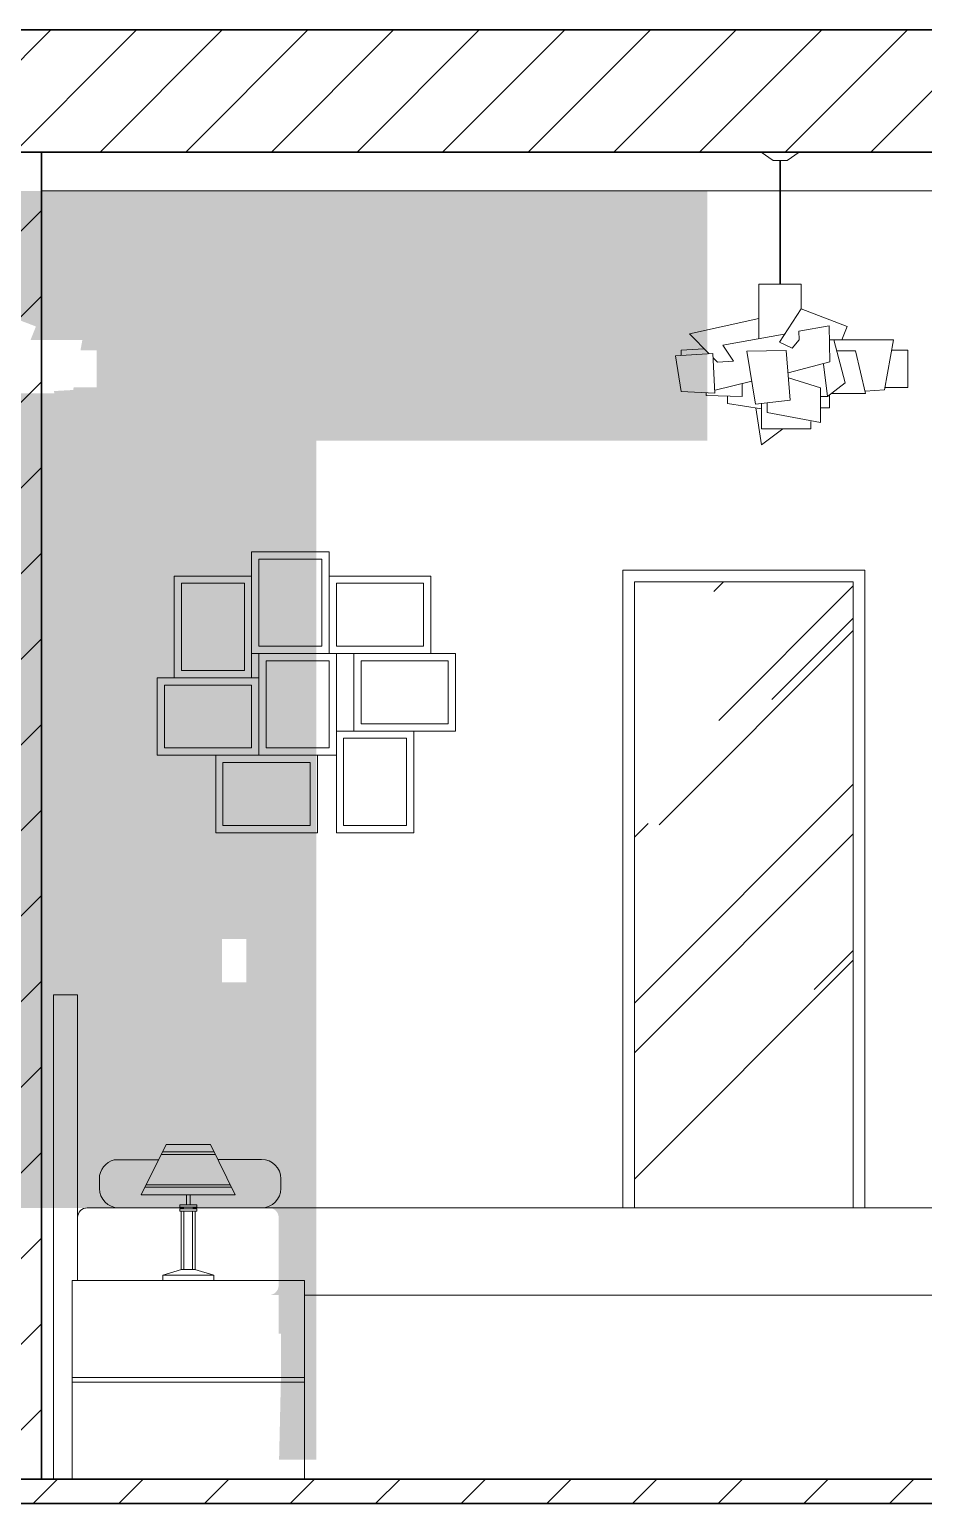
# Model space of a CAD drawing. Header units: inches. Extents: x -200 to 1094, y -421 to 377.
# Drawn here: x 771.7 to 956.3, y 47.7 to 352 of the extents above; entities that cross this region are included whole.
import ezdxf

# ---------------------------------------------------------------- set-up
doc = ezdxf.new("R2010")
doc.units = ezdxf.units.IN
doc.header["$MEASUREMENT"] = 0
for name, color, linetype, lineweight in [('A-FLOR-LEVL', 3, 'Continuous', 35), ('A-FURN', 2, 'Continuous', 18), ('A-SECT-MCUT', 1, 'Continuous', 25), ('A-WALL-FULL', 3, 'Continuous', 35), ('A-WALL-FULL-EXT', 3, 'Continuous', 35)]:
    doc.layers.add(name, color=color, linetype=linetype, lineweight=lineweight)
pattern_1 = [(45, (0, 0), (-8.838834764831844, 8.838834764831844), [])]

msp = doc.modelspace()

# ---------------------------------------------------------------- hatches: boundary and pattern name
h = msp.add_hatch()
h.set_pattern_fill('GRAVEL', color=41)
h.set_pattern_definition([(228.012787504, (0.72, 1), (-8.000000000000062, -9.000000000000004), [0.134536, -13.3190880470737]), (184.969740728, (0.63, 0.9), (11.99999999999998, 1.000000000000035), [0.230868, -22.85592476123]), (132.510447078, (0.4, 0.88), (10.00000000000012, -10.99999999999986), [0.162788, -16.1160325960997]), (267.273689006, (0.01, 0.63), (1.000000000000024, 20.00000000000002), [0.210238, -20.813558041629]), (292.833654178, (0, 0.42), (-4.999999999999988, 12.00000000000003), [0.206155, -20.4093731280883]), (357.273689006, (0.08, 0.23), (-20.00000000000002, 1.000000000000025), [0.210238, -20.813558041629]), (37.69424046669999, (0.29, 0.22), (-13, -9.999999999999973), [0.278029, -27.524848548916]), (72.2553283749, (0.51, 0.39), (7.000000000000028, 22), [0.2624879999999999, -25.98632149681339]), (121.429565615, (0.59, 0.64), (-8.00000000000002, 12.99999999999999), [0.21095, -20.884073109729]), (175.236358309, (0.48, 0.82), (10.99999999999998, -1.000000000000038), [0.240832, -11.8007625787923]), (222.397437798, (0.24, 0.84), (-11.99999999999996, -10.99999999999997), [0.311448, -30.8333750047949]), (138.814074834, (1, 0.62), (-7.000000000000033, 6), [0.106301, -10.5238448127347]), (171.46923439, (0.92, 0.69), (13, -1.999999999999995), [0.202237, -20.021511416157]), (225, (0.72, 0.72), (-1.110223024625157e-16, -0.9999999999999329), [0.141421, -1.2727925623731]), (203.198590514, (0.65, 0.84), (4.999999999999989, 1.999999999999975), [0.076158, -7.5396151058639]), (291.801409486, (0.58, 0.81), (-0.9999999999996841, 3.000000000000103), [0.107703, -5.2774618071345]), (30.9637565321, (0.62, 0.71), (3.000000000000053, 1.99999999999998), [0.174929, -5.656022894845299]), (161.565051177, (0.77, 0.8), (2.000000000000012, -0.9999999999999767), [0.126491, -3.035786660168399]), (16.389540334, (0, 0.81), (9.999999999999966, 3.000000000000044), [0.1772, -17.5428451466694]), (70.3461759419, (0.17, 0.86), (-4.00000000000122, -11.0000000000034), [0.148661, -14.717407747319]), (293.198590514, (0.77, 1), (-1.99999999999997, 4.999999999999991), [0.152315, -7.4634581058639]), (343.610459666, (0.83, 0.86), (-9.999999999999966, 3.000000000000043), [0.1772, -17.54284514666899]), (339.44395478, (0, 0.19), (-5.000000000000037, 2.000000000000024), [0.17088, -8.3731237453175]), (294.775140569, (0.16, 0.13), (-5.000000000000005, 11), [0.143178, -14.174643063276]), (66.8014094864, (0.78, 0), (1.999999999999981, 4.99999999999997), [0.152315, -7.4634581058639]), (17.3540246363, (0.84, 0.14), (-12.99999999999998, -3.999999999999963), [0.167631, -16.59542361424]), (69.44395478040002, (0.29, 0), (-2.000000000000007, -4.999999999999955), [0.08543999999999999, -8.458563745317498]), (101.309932474, (0.72, 0), (-0.9999999999999638, 4.000000000000012), [0.05099, -5.0480295135928]), (165.963756532, (0.71, 0.05), (2.999999999999959, -1.000000000000001), [0.206155, -3.9169506256177]), (186.009005957, (0.51, 0.1), (10.00000000000005, 0.9999999999999831), [0.19105, -18.9139231745428]), (303.690067526, (0.62, 0.62), (-0.9999999999999872, 1.999999999999986), [0.144222, -3.461329275464]), (353.157226587, (0.7, 0.5), (17.00000000000001, -2.000000000000053), [0.251794, -24.9275626240283]), (60.9453959009, (0.95, 0.47), (-3.999999999999976, -6.999999999999977), [0.102956, -10.192674140987]), (90, (1, 0.56), (-0.9999999999999999, 1), [0.06, -0.94]), (120.256437164, (0.49, 0.13), (4.000000000000009, -7.000000000000008), [0.138924, -13.7535199894498]), (48.01278750420001, (0.42, 0.25), (8, 8.999999999999975), [0.269072, -13.1845520470737]), (0, (0.6, 0.45), (1, 1), [0.26, -0.74]), (325.3048464690001, (0.86, 0.45), (10.00000000000014, -6.999999999999825), [0.158114, -15.653274300842]), (254.054604099, (0.99, 0.36), (-1.000000000000038, -4.000000000000004), [0.145602, -7.1345078892805]), (207.645975364, (0.95, 0.22), (-18.99999999999995, -10.00000000000005), [0.237065, -23.4694741822594]), (175.42607874, (0.74, 0.11), (-12.99999999999995, 1.000000000000001), [0.250799, -24.8290734079689])])
h.paths.add_polyline_path([(830.9125925694497, 267.0620411569224), (911.6655265239143, 267.0620411569224), (911.6655265239178, 318.6713594553614), (759.267529618642, 318.6713594553615), (759.267529618642, 299.3922678442474), (763.5679063306821, 299.3922678442474), (763.5679063306821, 294.299929941372), (773.0496688852078, 290.6671271214133), (771.9174172356221, 287.8717417888662), (782.6281437996591, 287.8717417888662), (782.2400337791017, 285.750902728422), (785.5761773698838, 285.750902728422), (785.5761773698838, 278.092352264947), (780.8385317824361, 278.092352264947), (780.7415001560081, 277.5621199789281), (776.7385739078585, 277.3302382123393), (776.8502388421263, 276.8552336812106), (769.7875146374249, 276.8552336812106), (769.4214501377797, 276.5720632620914), (769.4214501377797, 273.8506741440767), (767.5033843849748, 273.8506741440767), (767.5033843849748, 270.8214316904748), (765.5548373047137, 271.1922839879084), (765.5548373047137, 269.5482796520216), (759.7272403660396, 269.5482796520216), (755.3302335110426, 266.192123680589), (754.1612103197774, 273.8431421091081), (748.3140716652202, 274.7343946207663), (748.3140716652202, 276.304430566407), (743.9511024013415, 276.4428307920832), (743.9511024013415, 276.9877279553262), (738.7653254528492, 277.2405213956706), (737.5761773698838, 284.6244068506464), (738.74142959738, 284.6883847034057), (738.74142959738, 285.7656764448627), (743.4754802840872, 286.0693840341764), (740.4640009105866, 289.1226431690326), (754.8190127291533, 292.3390983407086), (754.8190127291533, 299.3922678442474), (759.1193894411934, 299.3922678442474), (759.117984538435, 318.6713594553615), (606.708680399723, 318.6713594553615), (606.708680399723, 52.7113594553619), (609.1541764149393, 52.7113594553619), (609.1541764149393, 93.7113594553619), (609.1541764149393, 152.711359456351), (614.1541764149393, 152.711359456351), (614.1541764149396, 106.7113594553619, -0.4142135623730909), (616.1541764149396, 108.711359455362), (622.6423650117255, 108.7113594553619, -0.4142135623731014), (618.6423650117254, 112.7113594553619), (618.6423650117252, 114.7113594553626, -0.345773365976485), (621.6947472052394, 118.5974912715558), (630.8551884003423, 118.6317615338098), (632.4158296256481, 121.7988824610114), (641.5642297173744, 121.7988824610114), (643.102293595368, 118.6775793604785), (652.1017845514183, 118.711247489409, -0.4164067483215543), (656.1317130510496, 114.7113594553624), (656.1317130510496, 112.7113594553614, -0.4142135623730618), (652.1317130510496, 108.7113594553619), (821.1541764149396, 108.7113594553624, -0.4142135623730951), (823.1541764149396, 106.7113594553624), (823.1541764149396, 92.71135945536145, -0.4142135623730951), (821.1541764149396, 90.71135945536145), (823.1541764149395, 90.71135945536146), (823.1541764149395, 82.7113594553619), (823.6541764149396, 82.7113594553619), (823.6541764149396, 74.7113594553619), (823.2450855079094, 56.71135954603352), (830.9125925694497, 56.71135954603352)])
h.paths.add_polyline_path([(637.2068947412454, 190.7113594553614), (607.2068947412454, 190.7113594553614), (607.2068947412454, 211.7113594553614), (637.2068947412454, 211.7113594553614)], flags=16)
h.paths.add_polyline_path([(811.4736677191206, 164.2090196340528), (816.510425144691, 164.2090196340528), (816.510425144691, 155.30075881507), (811.4736677191206, 155.30075881507)], flags=16)
h.paths.add_polyline_path([(812.4783579881218, 163.2923523795419), (815.6358683043256, 163.2923523795419), (815.6358683043256, 156.1322176244041), (812.4783579881218, 156.1322176244041)], flags=0)
at = {"layer": 'A-SECT-MCUT'}
h = msp.add_hatch(dxfattribs=at)
h.set_pattern_fill('ANSI31', color=256, scale=100)
h.set_pattern_definition(pattern_1)
h.paths.add_polyline_path([(774.2089763668192, 326.6825552593139), (759.2089763669302, 326.6825552593139), (759.2089763669317, 52.72255525931426), (774.2089763668192, 52.72255525931428)])
h.paths.add_polyline_path([(1094.173691833505, 351.9820976429148), (759.2089763670589, 351.8825552593137), (759.2089763668474, 326.6825552593139), (774.2089763668192, 326.6825552593139), (1094.176674804537, 326.6825552593139)])
h = msp.add_hatch(dxfattribs=at)
h.set_pattern_fill('ANSI31', color=256, scale=100)
h.set_pattern_definition(pattern_1)
h.paths.add_polyline_path([(1094.208976366823, 52.72255525931425), (759.2089763669317, 52.72255525931425), (759.2089763669317, 47.67977733771036), (1094.209568301124, 47.70216894561506)])

# ---------------------------------------------------------------- linework, layer by layer
msp.add_line((774.2089763668192, 326.6825552593139), (774.2089763668192, 318.6825552593139))
at = {"layer": 'A-FLOR-LEVL'}
for p, q in [((759.2089763679459, 52.72255525931425), (1094.208976366945, 52.72255525931425)), ((759.2089763669317, 47.67977733771036), (1094.209568301124, 47.70216894561506))]:
    msp.add_line(p, q, dxfattribs=at)
at = {"layer": 'A-FURN'}
for p, q in [((774.2089763668192, 318.6825552593139), (1079.165822491014, 318.6825552593137)), ((817.5720720862644, 218.1558255115662), (817.5720720862648, 244.1558255115653)), ((817.5720720862648, 244.1558255115653), (832.0720720862644, 244.1558255115653)), ((832.0720720862644, 244.1558255115653), (833.5720720862644, 244.1558255115653)), ((833.5720720862644, 237.6558255115644), (833.5720720862644, 244.1558255115653)), ((832.0720720862644, 242.6558255115653), (819.0720720862644, 242.6558255115653)), ((819.0720720862644, 242.6558255115653), (819.0720720862639, 224.6558255115662)), ((832.0720720862639, 224.6558255115653), (832.0720720862644, 242.6558255115653)), ((801.5720720862639, 218.1558255115671), (801.5720720862644, 239.1558255115662)), ((801.5720720862644, 239.1558255115662), (816.0720720862639, 239.1558255115662)), ((816.0720720862639, 237.6558255115662), (803.0720720862639, 237.6558255115662)), ((803.0720720862639, 237.6558255115662), (803.0720720862635, 219.6558255115671)), ((816.0720720862639, 239.1558255115662), (817.5720720862639, 239.1558255115662)), ((816.0720720862635, 219.6558255115662), (816.0720720862639, 237.6558255115662)), ((833.5720720862644, 239.1558255115644), (854.5720720862644, 239.1558255115653)), ((833.5720720862648, 223.1558255115653), (833.5720720862644, 237.6558255115644)), ((853.0720720862644, 237.6558255115644), (835.0720720862644, 237.6558255115644)), ((835.0720720862644, 237.6558255115644), (835.0720720862644, 224.6558255115644)), ((853.0720720862639, 224.6558255115644), (853.0720720862639, 237.6558255115644)), ((854.5720720862644, 239.1558255115653), (854.5720720862639, 223.1558255115653)), ((894.198056364153, 108.7225552593147), (894.198056364153, 240.3612585305102)), ((894.198056364153, 240.3612585305102), (944.198056364153, 240.3612585305102)), ((896.5980563641531, 108.7225552593147), (896.5980563641531, 237.9612585305101)), ((896.5980563641531, 237.9612585305101), (941.7980563641531, 237.9612585305101)), ((941.7980563641531, 237.9612585305101), (941.7980563641531, 108.7225552593147)), ((944.198056364153, 240.3612585305102), (944.198056364153, 108.7225552593147)), ((817.5720720862639, 232.6558255115653), (817.5720720862639, 234.1558255115653)), ((817.5720720862644, 223.1558255115653), (833.5720720862644, 223.1558255115653)), ((819.0720720862639, 224.6558255115662), (832.0720720862639, 224.6558255115653)), ((819.0720720862644, 202.1558255115662), (819.0720720862648, 223.1558255115653)), ((859.6709330560459, 223.1558255115653), (833.5720720862648, 223.1558255115653)), ((833.5720720862644, 223.1558255115653), (835.0720720862644, 223.1558255115653)), ((835.0720720862644, 224.6558255115644), (853.0720720862639, 224.6558255115644)), ((835.0720720862644, 223.1558255115653), (835.0720720862644, 202.1558255115653)), ((838.6709330560459, 221.6558255115653), (838.6709330560459, 223.1558255115653)), ((859.6709330560459, 223.1558255115653), (859.6709330560454, 207.1558255115653)), ((803.0720720862635, 219.6558255115671), (816.0720720862635, 219.6558255115662)), ((833.5720720862644, 221.6558255115653), (820.5720720862644, 221.6558255115653)), ((820.5720720862644, 221.6558255115653), (820.5720720862639, 203.6558255115662)), ((833.5720720862639, 203.6558255115653), (833.5720720862644, 221.6558255115653)), ((838.6709330560464, 207.1558255115653), (838.6709330560459, 221.6558255115653)), ((858.1709330560459, 221.6558255115653), (840.1709330560459, 221.6558255115653)), ((840.1709330560459, 221.6558255115653), (840.1709330560459, 208.6558255115653)), ((858.1709330560454, 208.6558255115653), (858.1709330560454, 221.6558255115653)), ((798.0720720862648, 216.6558255115653), (798.0720720862648, 218.1558255115653)), ((798.0720720862648, 218.1558255115653), (819.0720720862648, 218.1558255115662)), ((798.0720720862653, 202.1558255115662), (798.0720720862648, 216.6558255115653)), ((817.5720720862648, 216.6558255115653), (799.5720720862648, 216.6558255115653)), ((799.5720720862648, 216.6558255115653), (799.5720720862648, 203.6558255115653)), ((817.5720720862644, 203.6558255115653), (817.5720720862644, 216.6558255115653)), ((819.0720720862648, 218.1558255115662), (819.0720720862644, 202.1558255115662)), ((835.0720720862644, 207.1558255115653), (859.6709330560454, 207.1558255115653)), ((840.1709330560459, 208.6558255115653), (858.1709330560454, 208.6558255115653)), ((851.0720720862639, 207.1558255115653), (851.0720720862639, 186.1558255115653)), ((849.5720720862639, 205.6558255115653), (836.5720720862639, 205.6558255115662)), ((836.5720720862639, 205.6558255115662), (836.5720720862635, 187.6558255115662)), ((849.5720720862635, 187.6558255115653), (849.5720720862639, 205.6558255115653)), ((798.0720720862648, 202.1558255115662), (819.0720720862644, 202.1558255115662)), ((799.5720720862648, 203.6558255115653), (817.5720720862644, 203.6558255115653)), ((810.1581137172777, 200.6558255115644), (810.1581137172777, 202.1558255115644)), ((835.0720720862644, 202.1558255115653), (819.0720720862644, 202.1558255115662)), ((820.5720720862639, 203.6558255115662), (833.5720720862639, 203.6558255115653)), ((831.1581137172777, 202.1558255115653), (831.1581137172773, 186.1558255115644)), ((835.0720720862639, 186.1558255115662), (835.0720720862644, 202.1558255115653)), ((810.1581137172782, 186.1558255115644), (810.1581137172777, 200.6558255115644)), ((829.6581137172777, 200.6558255115644), (811.6581137172777, 200.6558255115644)), ((811.6581137172777, 200.6558255115644), (811.6581137172777, 187.6558255115644)), ((829.6581137172773, 187.6558255115644), (829.6581137172773, 200.6558255115644)), ((810.1581137172777, 186.1558255115644), (831.1581137172773, 186.1558255115644)), ((811.6581137172777, 187.6558255115644), (829.6581137172773, 187.6558255115644)), ((851.0720720862639, 186.1558255115653), (835.0720720862639, 186.1558255115662)), ((836.5720720862635, 187.6558255115662), (849.5720720862635, 187.6558255115653)), ((774.2089763668192, 52.72255525931425), (774.2089763668192, 152.7225552593142)), ((776.6544723820356, 52.72255526030332), (776.6544723820356, 152.7225552603033)), ((776.6544723820356, 152.7225552603033), (781.6544723820356, 152.7225552603033)), ((781.6544723820356, 152.7225552603033), (781.6544723820358, 100.2225552593142)), ((794.7883256386827, 111.4038668425858), (799.9161255927444, 121.8100782649637)), ((799.9161255927444, 121.8100782649637), (809.0645256844706, 121.8100782649637)), ((814.1923256385322, 111.4038668425858), (809.0645256844706, 121.8100782649637)), ((798.890578336022, 119.7288618225068), (810.090072941193, 119.7288618225068)), ((799.151199136713, 120.2577582649903), (809.829452140502, 120.2577582649903)), ((810.6025895624642, 118.6887751644309), (819.6320090181458, 118.7225552593147)), ((789.1950431723357, 118.6086870755081), (798.3554843674385, 118.6429573377622)), ((786.1426609788217, 112.7225552593142), (786.1426609788217, 114.7225552593147)), ((795.5532520947141, 112.9561868425592), (813.4273991825008, 112.9561868425592)), ((795.8138728954051, 113.4850832850427), (813.1667783818099, 113.4850832850427)), ((823.6320090181456, 114.7225552593147), (823.6320090181456, 112.7225552593142)), ((794.7883256386827, 111.4038668425858), (814.1923256385322, 111.4038668425858)), ((804.8720481270262, 111.3896209843299), (804.1229536698207, 111.3896209843299)), ((804.1229536698207, 111.3896209843299), (804.1229536698207, 109.3577192587256)), ((804.8720481270262, 109.3577192587256), (804.8720481270262, 111.3896209843299)), ((774.2089763668192, 90.7225552593138), (774.2089763668192, 108.7225552593147)), ((781.6544723820358, 106.7225552593143), (781.6544723820359, 93.72255525931425)), ((803.5095569979145, 108.7225552593147), (783.6544723820357, 108.7225552593143)), ((806.2501125273681, 109.3577192587256), (802.7186374041318, 109.3577192587256)), ((802.7186374041318, 109.3577192587256), (802.7186374041318, 108.8669752122152)), ((802.7186374041318, 108.8669752122152), (806.2501125273681, 108.8669752122152)), ((806.2501125273681, 108.5196946021208), (802.7186374041318, 108.5196946021208)), ((802.7186374041318, 108.5196946021208), (802.7186374041318, 108.0289505556104)), ((802.7186374041318, 108.0289505556104), (806.2501125273681, 108.0289505556104)), ((803.0261824500027, 96.01346279108131), (803.0261824500027, 108.0457430397766)), ((803.0261824500027, 108.0457430397766), (805.9264297374735, 108.0457430397766)), ((805.5309428767483, 108.880094862918), (803.5095569979145, 108.880094862918)), ((803.5095569979145, 108.880094862918), (803.5095569979145, 108.528790298835)), ((803.5095569979145, 108.528790298835), (805.5309428767483, 108.528790298835)), ((803.5805824499672, 96.01346279108131), (803.5805824499672, 108.0457430397766)), ((804.1229536698207, 109.3577192587256), (804.8720481270262, 109.3577192587256)), ((805.3720297371452, 108.0457430397766), (805.3720297371452, 96.01346279108131)), ((805.5309428767483, 108.528790298835), (805.5309428767483, 108.880094862918)), ((988.6544723820358, 108.7225552593147), (805.5309428767483, 108.7225552593147)), ((805.9264297374735, 108.0457430397766), (805.9264297374735, 96.01346279108131)), ((806.2501125273681, 108.8669752122152), (806.2501125273681, 109.3577192587256)), ((806.2501125273681, 108.0289505556104), (806.2501125273681, 108.5196946021208)), ((819.6320090181458, 108.7225552593147), (819.6320090181458, 108.7225552593147)), ((799.2235256387627, 94.83135500143564), (803.1043256385143, 96.00190158192365)), ((799.2235256387627, 94.83135500143564), (809.7571256384523, 94.83135500143564)), ((799.2235256387627, 94.83135500143564), (799.2235256387627, 93.72255500141566)), ((805.9264297374735, 96.01346279108131), (803.0261824500027, 96.01346279108131)), ((803.1043256385143, 96.00190158192365), (805.8763256387007, 96.00190158192365)), ((809.7571256384523, 94.83135500143564), (805.8763256387007, 96.00190158192365)), ((809.7571256384523, 94.83135500143564), (809.7571256384523, 93.72255500141566)), ((776.6544723820356, 52.72255525931425), (776.6544723820356, 93.72255525931425)), ((780.4903260693374, 93.72255525931425), (828.4903260693392, 93.72255525931425)), ((780.4903260693374, 93.72255525931425), (780.4903260693374, 52.72255525931425)), ((799.2235260694935, 93.72255525931425), (809.7571260691831, 93.72255525931425)), ((828.4903260693392, 93.72255525931425), (828.4903260693392, 52.72255525931425)), ((774.2089763668192, 52.72255525931425), (774.2089763668192, 90.7225552593138)), ((828.4903260693392, 90.7225552593138), (988.6544723820358, 90.7225552593138)), ((780.4903260693374, 73.72255525931425), (828.4903260693392, 73.72255525931425)), ((828.4903260693392, 72.72255525931425), (780.4903260693374, 72.72255525931425))]:
    msp.add_line(p, q, dxfattribs=at)
at = {"layer": 'A-FURN', "linetype": 'Continuous'}
for p, q in [((912.9860459739007, 235.9293289457578), (915.0179755586516, 237.9612585305088)), ((914.0096650121341, 209.3152339502194), (941.7980563642978, 237.1036253023832)), ((925.0135696735014, 213.6656148623804), (941.7980563641914, 230.4501015530705)), ((901.7262365527448, 187.8192341459098), (941.7980563640167, 227.8910539571817)), ((896.5980563641642, 150.9588637699489), (941.7980563641914, 196.1588637699761)), ((896.5980563641642, 185.2501015530434), (899.4230937160294, 188.0751389049084)), ((896.5980563642224, 140.7226733873249), (941.7980563642496, 185.9226733873521)), ((933.7143314994194, 153.7839011222842), (941.7980563641332, 161.8676259869981)), ((896.598056364106, 114.620387910225), (941.7980563641332, 159.8203879102521))]:
    msp.add_line(p, q, dxfattribs=at)
at = {"layer": 'A-FURN'}
for points in [[(922.7477343235433, 326.6825552593139), (922.7477343235433, 326.6825552593139), (925.2601859615016, 324.9252937568683)], [(930.6379168479244, 326.6825552593139), (922.7477343235433, 326.6825552593139)], [(930.6379168479244, 326.6825552593139), (930.6379168479244, 326.6825552593139), (928.1254652099661, 324.9252937568683)], [(925.2601859615016, 324.9252937568683), (928.1254652099661, 324.9252937568683)], [(926.8860535320047, 324.9252937568683), (926.4995976394631, 324.9252937568683)], [(926.6178255857295, 324.9252937568683), (926.6196854082897, 299.4034636481998)], [(926.7678255857383, 324.9252937568683), (926.7678255857383, 299.4034636481999)], [(931.0682022977784, 294.3111257453244), (931.0682022977784, 299.4034636481998), (922.3193086962495, 299.4034636481998), (922.3193086962495, 288.1455579219497)], [(922.3193086962495, 292.350294144661), (907.9642968776828, 289.133838972985), (912.0247100284545, 285.0170936773089)], [(928.3286873121036, 281.1296594311722), (936.9524155886542, 283.3391189542259), (936.8024549838814, 290.8280419296867), (930.5818181530707, 289.7046989791803), (930.6567043773033, 287.9074403420115), (929.1728079598473, 286.1776002087068), (926.5345752314682, 287.458103161826), (931.0682022977784, 294.3111257453244), (940.549964852304, 290.6783229253657), (939.4177132027183, 287.8829375928186)], [(910.9757762511803, 286.0805798381285), (906.2417255644763, 285.776872248815), (906.2417255644763, 284.6914545093956)], [(927.5007580488967, 289.048980187145), (914.8446098444332, 286.8422914208664), (917.0530008332793, 283.5322582714567), (913.7403202718054, 283.2776819139532)], [(935.683489216572, 282.875368392141), (936.4500381548645, 276.2183678022471), (940.105539571938, 279.0460931603926), (937.8172644115042, 287.8829375928186)], [(936.8614287013264, 287.8829375928186), (950.1284397667554, 287.8829375928186), (948.2417961231043, 277.5733157828805), (944.2388698749495, 277.3414340162914)], [(912.8518824300048, 284.1784454988234), (913.7403202718054, 283.2776819139532)], [(937.2878106045322, 276.8664294851629), (944.3505348092225, 276.8664294851629), (942.2870242038847, 285.6442691354956), (938.3969610964926, 285.6442691354956)], [(949.7403297461937, 285.7620985323744), (953.07647333698, 285.7620985323744), (953.07647333698, 278.1035480688994), (948.3388277495181, 278.1035480688994)], [(928.4082360875258, 280.0440396885266), (935.003680352071, 278.0220223776147), (935.003680352071, 270.8326274944271), (923.9861857321888, 272.9295043074823), (923.9861857321888, 274.9265841166895)], [(918.8803752291209, 278.885752240442), (918.8803752291209, 276.2183678022471), (911.4513983684377, 276.4540265960355), (911.4513983684377, 276.9989237592787)], [(913.268612321794, 277.4977356116366), (920.838330126477, 279.3700339182111)], [(915.8143676323165, 276.3156263703592), (915.8143676323165, 274.7455904247187), (922.8619515872928, 273.6713595449534)], [(933.05513327181, 271.0572960845226), (933.05513327181, 269.5594754559739), (922.8619515872928, 269.5594754559739), (922.8619515872928, 274.7978630450876)], [(934.9760213697813, 273.861869948029), (936.921746104876, 273.861869948029), (936.921746104876, 276.5832590660399)], [(936.4500381548645, 276.2183678022471), (935.003680352071, 276.2183678022471)], [(927.2275363331358, 269.5594754559739), (922.8305294781388, 266.2033194845413), (921.6615062868735, 273.8543379130612)]]:
    msp.add_lwpolyline(points, dxfattribs=at)
for points in [[(912.8059358762479, 285.0599866674135), (905.07647333698, 284.6356026545988), (906.2656214199454, 277.2517171996229), (913.2306047406822, 276.9121919726264)], [(921.5879449939752, 274.6519935261209), (928.7830435212458, 275.4758083843723), (927.9585424295586, 285.7356139431691), (919.7891703621648, 285.5858048552351)]]:
    msp.add_lwpolyline(points, close=True, dxfattribs=at)
for centre, radius, start, end in [((819.6320090181458, 114.7225552593147), 4, 0, 90), ((790.1426609788215, 114.7225552593147), 3.999999999999978, 103.7039103119287, 180), ((790.1426609788216, 112.7225552593142), 4, 180, 270), ((819.6320090181458, 112.7225552593142), 4, 270, 0), ((783.6544723820358, 106.7225552593143), 2, 90.0000000000016, 180)]:
    msp.add_arc(centre, radius, start, end, dxfattribs=at)
at = {"layer": 'A-WALL-FULL'}
msp.add_line((759.2089763669302, 326.6825552593139), (1094.176674804537, 326.6825552593139), dxfattribs=at)
at = {"layer": 'A-WALL-FULL-EXT'}
for p, q in [((759.2089763670589, 351.8825552593137), (1094.173691833505, 351.9820976429148)), ((774.2089763668192, 52.72255525931425), (774.2089763668192, 326.6825552593139))]:
    msp.add_line(p, q, dxfattribs=at)

doc.saveas('drawing.dxf')
